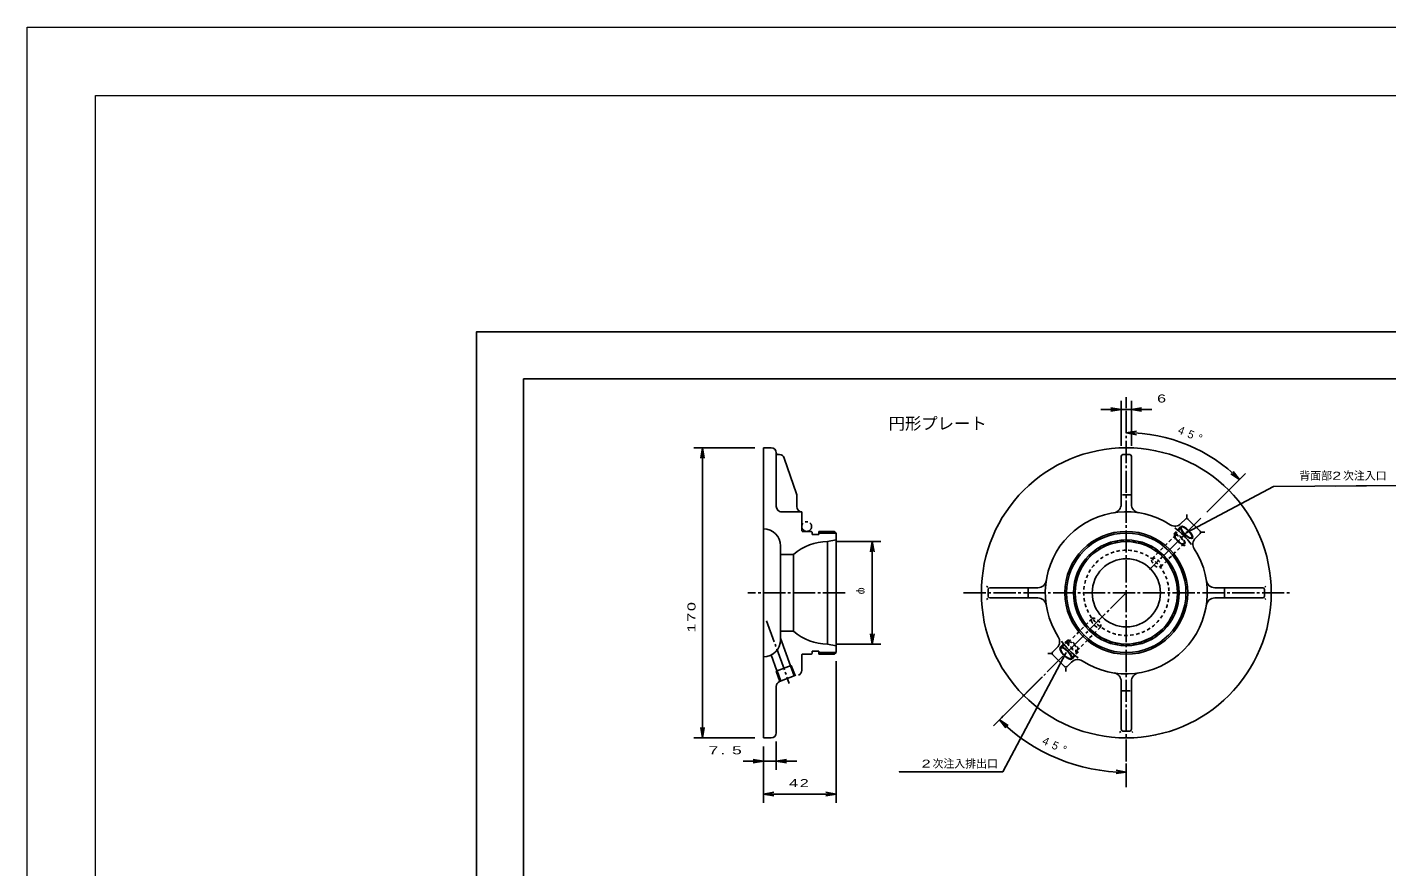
# Model space of a CAD drawing. Units: millimetres on the paper, scale 1:2. Extents: x 0 to 841, y 0 to 594.
# Drawn here: x 0 to 398.6, y 348 to 594 of the extents above; entities that cross this region are included whole.
import ezdxf
from ezdxf.enums import TextEntityAlignment as Align

# ---------------------------------------------------------------- set-up
doc = ezdxf.new("R2010")
doc.units = ezdxf.units.MM
for name, pattern in [('USER1', [1.75, 1, -0.75]), ('USER2', [8.75, 6.5, -0.75, 0.75, -0.75]), ('USER3', [7.75, 4, -0.75, 0.75, -0.75, 0.75, -0.75])]:
    doc.linetypes.add(name, pattern=pattern)
for name, color, linetype, lineweight in [('1_外形線', 7, 'Continuous', 25), ('2_細い実線', 3, 'Continuous', 25), ('3_隠れ線', 2, 'USER1', 25), ('4_中心線', 1, 'USER2', 25), ('5_想像線', 6, 'USER3', 25), ('6_寸法線', 4, 'Continuous', 25), ('7_枠・タイトル', 7, 'Continuous', 25), ('DEFPOINTS_11', 7, 'Continuous', 25), ('V-nasSTD', 7, 'Continuous', 13)]:
    doc.layers.add(name, color=color, linetype=linetype, lineweight=lineweight)
doc.styles.add('標準ベクトル', font='')
doc.styles.get('標準ベクトル').set_extended_font_data('標準ベクトル')

# ---------------------------------------------------------------- blocks, each defined once
blk = doc.blocks.new('open_arrow')
at = {"color": 0, "linetype": 'Continuous', "lineweight": -2}
blk.add_lwpolyline([(7.5, 1.25), (0, 0), (7.5, -1.25)], dxfattribs=at)
blk = doc.blocks.new('filled_dot')
at = {"color": 0, "linetype": 'Continuous', "lineweight": -2, "const_width": 1.25}
blk.add_lwpolyline([(-0.625, 0, 1), (0.625, 0, 1)], format="xyb", close=True, dxfattribs=at)

msp = doc.modelspace()

# ---------------------------------------------------------------- linework, layer by layer
at = {"layer": '1_外形線'}
for p, q in [((322.242, 482.331), (322.242, 485.575)), ((215.883, 470.752), (215.883, 385.752)), ((215.883, 470.752), (218.133, 470.752)), ((219.633, 469.252), (219.633, 453.502)), ((220.133, 468.751), (220.559, 468.752)), ((221.979, 467.736), (225.553, 457.237)), ((320.742, 468.252), (320.742, 454.196)), ((321.242, 468.752), (323.242, 468.752)), ((323.742, 468.252), (323.742, 454.196)), ((225.633, 456.754), (225.633, 453.502)), ((323.431, 457.002), (321.109, 457.002)), ((220.883, 452.002), (227.133, 452.002)), ((227.133, 452.002), (227.133, 446.352)), ((339.977, 451.25), (339.977, 450.289)), ((338.27, 448.523), (339.623, 449.876)), ((343.866, 446.34), (340.33, 449.876)), ((227.233, 446.252), (229.883, 446.252)), ((230.133, 446.002), (229.883, 446.252)), ((230.133, 446.002), (230.133, 445.377)), ((230.133, 445.377), (232.133, 445.377)), ((232.133, 446.252), (236.633, 446.252)), ((232.133, 446.252), (232.133, 445.377)), ((234.633, 443.252), (237.133, 443.752)), ((234.633, 443.252), (234.633, 413.252)), ((237.133, 445.752), (236.633, 446.252)), ((237.133, 445.752), (237.133, 410.752)), ((342.513, 444.281), (343.866, 445.633)), ((344.336, 445.987), (345.28, 445.987)), ((220.883, 442.002), (220.883, 414.502)), ((220.883, 439.502), (224.711, 439.502)), ((224.711, 439.502), (224.711, 417.002)), ((281.292, 426.303), (281.62, 426.63)), ((281.603, 429.892), (281.293, 430.201)), ((281.742, 427.252), (281.742, 429.252)), ((282.242, 429.752), (296.299, 429.752)), ((282.242, 426.752), (296.299, 426.752)), ((293.492, 429.441), (293.492, 427.119)), ((348.186, 429.752), (362.242, 429.752)), ((348.186, 426.752), (362.242, 426.752)), ((350.992, 427.063), (350.992, 429.386)), ((362.742, 429.252), (362.742, 427.252)), ((363.192, 430.202), (362.865, 429.875)), ((362.882, 426.613), (363.191, 426.304)), ((220.883, 417.002), (224.711, 417.002)), ((220.883, 414.937), (223.819, 406.868)), ((230.133, 411.127), (232.133, 411.127)), ((230.133, 410.502), (230.133, 411.127)), ((232.133, 410.252), (232.133, 411.127)), ((234.633, 413.252), (237.133, 412.752)), ((236.633, 410.252), (237.133, 410.752)), ((301.971, 412.224), (300.619, 410.872)), ((218.141, 410.042), (219.825, 405.415)), ((224.017, 406.94), (219.628, 405.343)), ((224.895, 403.961), (223.744, 406.841)), ((227.133, 405.553), (227.133, 410.152)), ((227.233, 410.252), (229.883, 410.252)), ((229.883, 410.252), (230.133, 410.502)), ((232.133, 410.252), (236.633, 410.252)), ((299.244, 410.518), (300.206, 410.518)), ((304.154, 406.629), (300.619, 410.164)), ((306.214, 407.981), (304.861, 406.629)), ((220.918, 402.351), (219.901, 405.442)), ((225.396, 404.143), (220.611, 402.228)), ((304.508, 406.159), (304.508, 405.215)), ((219.624, 400.819), (219.624, 387.252)), ((320.742, 402.309), (320.742, 388.252)), ((321.053, 399.502), (323.376, 399.502)), ((323.742, 402.309), (323.742, 388.252)), ((320.603, 387.613), (320.293, 387.304)), ((323.242, 387.752), (321.242, 387.752)), ((324.192, 387.303), (323.865, 387.63)), ((215.883, 385.752), (218.124, 385.752))]:
    msp.add_line(p, q, dxfattribs=at)
for radius in [42.5, 18, 15.5, 15, 10]:
    msp.add_circle((322.242, 428.252), radius, dxfattribs=at)
for centre, radius, start, end in [((218.133, 469.252), 1.5, 0, 90), ((220.133, 469.251), 0.5, 180, 270.48981), ((220.559, 467.252), 1.5, 18.79989, 90.48981), ((321.242, 468.252), 0.5, 90, 180), ((323.242, 468.252), 0.5, 0, 90), ((224.133, 456.754), 1.5, 0, 18.79989), ((221.133, 453.502), 1.5, 180, 270), ((227.133, 453.502), 1.5, 180, 270), ((322.242, 428.252), 23.75, 57.09445, 212.90555), ((318.242, 454.196), 2.5, 279.11496, 0), ((326.242, 454.196), 2.5, 180, 260.88504), ((215.883, 442.002), 5, 0, 90), ((336.503, 450.291), 2.5, 237.09445, 315), ((322.242, 428.252), 23.75, 36.56468, 53.26163), ((339.977, 449.522), 0.5, 45, 135), ((234.633, 428.252), 15, 90, 131.40962), ((344.281, 442.513), 2.5, 135, 212.90555), ((343.512, 445.987), 0.5, 315, 45), ((322.242, 428.252), 23.75, 237.09445, 32.90555), ((296.299, 432.252), 2.5, 270, 350.88504), ((348.186, 432.252), 2.5, 189.11496, 270), ((282.242, 429.252), 0.5, 90, 180), ((282.242, 427.252), 0.5, 180, 270), ((296.299, 424.252), 2.5, 9.11496, 90), ((348.186, 424.252), 2.5, 90, 170.88504), ((362.242, 429.252), 0.5, 0, 90), ((362.242, 427.252), 0.5, 270, 0), ((234.633, 428.252), 15, 228.59038, 270), ((300.204, 413.992), 2.5, 315, 32.90555), ((215.883, 414.502), 5, 270, 0), ((300.972, 410.518), 0.5, 135, 225), ((322.242, 428.252), 23.75, 216.73837, 233.43532), ((227.233, 410.152), 0.1, 90, 180), ((304.508, 406.983), 0.5, 225, 315), ((307.982, 406.214), 2.5, 57.09445, 135), ((225.633, 405.553), 1.5, 290, 0), ((318.242, 402.309), 2.5, 0, 80.88504), ((326.242, 402.309), 2.5, 99.11496, 180), ((221.124, 400.819), 1.5, 110, 180), ((218.124, 387.252), 1.5, 270, 0), ((321.242, 388.252), 0.5, 180, 270), ((323.242, 388.252), 0.5, 270, 0)]:
    msp.add_arc(centre, radius, start, end, dxfattribs=at)
for centre in [(339.937, 445.947), (304.548, 410.558)]:
    msp.add_ellipse(centre, major_axis=(-1.514, 1.514), ratio=0.34202, dxfattribs=at)
at = {"layer": '2_細い実線'}
for p, q in [((232.133, 445.752), (237.133, 445.752)), ((232.133, 410.752), (237.133, 410.752)), ((225.168, 404.06), (224.017, 406.94)), ((220.648, 402.243), (219.628, 405.343))]:
    msp.add_line(p, q, dxfattribs=at)
msp.add_circle((322.242, 428.252), 17.5, dxfattribs=at)
for centre in [(339.937, 445.947), (304.548, 410.558)]:
    msp.add_ellipse(centre, major_axis=(-1.72, 1.72), ratio=0.34202, dxfattribs=at)
at = {"layer": '3_隠れ線'}
for p, q in [((336.226, 445.538), (338.217, 447.667)), ((336.431, 445.333), (338.423, 447.461)), ((329.808, 438.293), (336.64, 445.125)), ((332.282, 435.818), (339.114, 442.65)), ((312.193, 420.678), (305.37, 413.855)), ((314.668, 418.203), (307.845, 411.38)), ((304.956, 414.269), (302.828, 412.277)), ((305.162, 414.063), (303.033, 412.072)), ((308.053, 411.172), (306.062, 409.044)), ((308.259, 410.966), (306.267, 408.838))]:
    msp.add_line(p, q, dxfattribs=at)
for radius in [15.214, 12.5]:
    msp.add_circle((322.242, 428.252), radius, dxfattribs=at)
for centre, major_axis, ratio in [((337.877, 443.887), (-1.651, 1.651), 0.34202), ((337.877, 443.887), (-1.446, 1.446), 0.34202), ((337.877, 443.887), (-1.237, 1.237), 0.34202), ((331.045, 437.055), (-1.237, 1.237), 0.507713), ((313.43, 419.44), (-1.237, 1.237), 0.51516), ((306.607, 412.618), (-1.651, 1.651), 0.34202), ((306.607, 412.618), (-1.237, 1.237), 0.34202)]:
    msp.add_ellipse(centre, major_axis=major_axis, ratio=ratio, dxfattribs=at)
at = {"layer": '4_中心線'}
for p, q in [((322.242, 481.539), (322.242, 371.31)), ((344.094, 450.104), (329.054, 435.064)), ((239.798, 428.252), (211.271, 428.252)), ((274.56, 428.252), (370.475, 428.252)), ((322.242, 428.252), (283.378, 389.388)), ((216.771, 420.02), (223.446, 401.68))]:
    msp.add_line(p, q, dxfattribs=at)
at = {"layer": '5_想像線'}
msp.add_circle((228.558, 447.677), 1.425, dxfattribs=at)
at = {"layer": '6_寸法線'}
for p, q in [((320.742, 471.292), (320.742, 484.543)), ((323.742, 471.292), (323.742, 484.543)), ((314.742, 482.003), (329.742, 482.003)), ((213.343, 470.752), (195.44, 470.752)), ((197.98, 470.752), (197.98, 385.752)), ((345.89, 451.9), (357.221, 463.231)), ((237.173, 443.252), (250.316, 443.252)), ((247.776, 443.252), (247.776, 413.252)), ((237.173, 413.252), (250.316, 413.252)), ((237.133, 408.212), (237.133, 366.753)), ((297.635, 403.645), (283.273, 389.283)), ((213.343, 385.752), (195.44, 385.752)), ((215.883, 383.212), (215.883, 366.753)), ((215.883, 383.212), (215.883, 376.357)), ((219.624, 384.712), (219.624, 376.357)), ((209.883, 378.897), (225.624, 378.897)), ((322.242, 373.141), (322.242, 378.221)), ((215.883, 369.293), (237.133, 369.293))]:
    msp.add_line(p, q, dxfattribs=at)
for points in [[(339.95, 445.96), (365.38, 459.384), (401.728, 459.656), (383.554, 459.52), (392.641, 459.588)], [(304.548, 410.558), (286.031, 375.803), (285.406, 375.803), (255.698, 375.803), (270.552, 375.803), (263.125, 375.803)]]:
    msp.add_lwpolyline(points, dxfattribs=at)
for radius, start, end in [(46.927, 45, 90), (52.571, 225, 270)]:
    msp.add_arc((322.242, 428.252), radius, start, end, dxfattribs=at)
at = {"layer": '7_枠・タイトル'}
for p, q in [((695.5, 491), (145.5, 491)), ((145.5, 491), (145.5, 103))]:
    msp.add_line(p, q, dxfattribs=at)
at = {"layer": 'DEFPOINTS_11'}
msp.add_lwpolyline([(131.75, 89.25), (709.25, 89.25), (709.25, 504.75), (131.75, 504.75)], close=True, dxfattribs=at)
at = {"layer": 'V-nasSTD'}
for points in [[(0, 0), (0, 594), (841, 594), (841, 0)], [(20, 20), (20, 574), (821, 574), (821, 20)], [(20, 20), (20, 574), (821, 574), (821, 20)]]:
    msp.add_lwpolyline(points, close=True, dxfattribs=at)

# ---------------------------------------------------------------- block references
at = {"layer": '6_寸法線'}
for name, p, xscale, yscale, rotation in [('open_arrow', (320.742, 482.003), 0.4, 0.4, 180), ('open_arrow', (322.242, 475.179), 0.4, 0.4, 358.2), ('open_arrow', (197.98, 470.752), 0.4, 0.4, 270), ('open_arrow', (355.425, 461.435), 0.4, 0.4, 136.8), ('open_arrow', (247.776, 443.252), 0.4, 0.4, 270), ('filled_dot', (339.95, 445.96), 0.263, 0.263, 27.8), ('open_arrow', (247.776, 413.252), 0.4, 0.4, 90), ('filled_dot', (304.548, 410.558), 0.131, 0.131, 242), ('open_arrow', (285.069, 391.079), 0.4, 0.4, 316.6), ('open_arrow', (197.98, 385.752), 0.4, 0.4, 90), ('open_arrow', (215.883, 378.897), 0.4, 0.4, 180), ('open_arrow', (322.242, 375.681), 0.4, 0.4, 178.4), ('open_arrow', (237.133, 369.293), 0.4, 0.4, 180)]:
    msp.add_blockref(name, p, dxfattribs=dict(at, xscale=xscale, yscale=yscale, rotation=rotation))
at = {"layer": '6_寸法線', "xscale": 0.4, "yscale": 0.4}
for p in [(323.742, 482.003), (219.624, 378.897), (215.883, 369.293)]:
    msp.add_blockref('open_arrow', p, dxfattribs=at)

# ---------------------------------------------------------------- texts
at = {"layer": '6_寸法線', "style": '標準ベクトル', "width": 1.5}
msp.add_text('6', height=2.346, dxfattribs=at).set_placement((332.59, 485.203), align=Align.MIDDLE_CENTER)
at = {"layer": '6_寸法線', "style": '標準ベクトル'}
for s, height, p in [('円形プレート', 3.519, (281.336, 477.879)), ('背面部', 2.346, (382.569, 462.564)), ('次注入口', 2.346, (398.569, 462.564)), ('次注入排出口', 2.346, (284.606, 378.203))]:
    msp.add_text(s, height=height, dxfattribs=at).set_placement(p, align=Align.MIDDLE_RIGHT)
at = {"layer": '6_寸法線', "style": '標準ベクトル', "width": 1.5}
for p in [(385.235, 462.564), (264.871, 378.203)]:
    msp.add_text('2', height=2.346, dxfattribs=at).set_placement(p, align=Align.MIDDLE_RIGHT)
at = {"layer": '6_寸法線', "style": '標準ベクトル'}
msp.add_text('φ', height=2.346, rotation=270, dxfattribs=at).set_placement((242.976, 429.852), align=Align.BOTTOM_LEFT)
at = {"layer": '6_寸法線', "char_height": 2.346, "attachment_point": 5, "style": '標準ベクトル'}
for s, insert, rotation in [('\\T1.75;45°', (341.425, 474.564), 337.5), ('\\T1.2;\\W1.5;170', (194.78, 421.339), 90), ('\\T1.75;45°', (301.639, 383.386), 335.334)]:
    msp.add_mtext(s, dxfattribs=dict(at, insert=insert, rotation=rotation))
for s, insert in [('\\T1.2;\\W1.65;7.\\~5', (204.93, 382.097)), ('\\T1.2;\\W1.5;42', (226.508, 372.493))]:
    msp.add_mtext(s, dxfattribs=dict(at, insert=insert))

doc.saveas('drawing.dxf')
